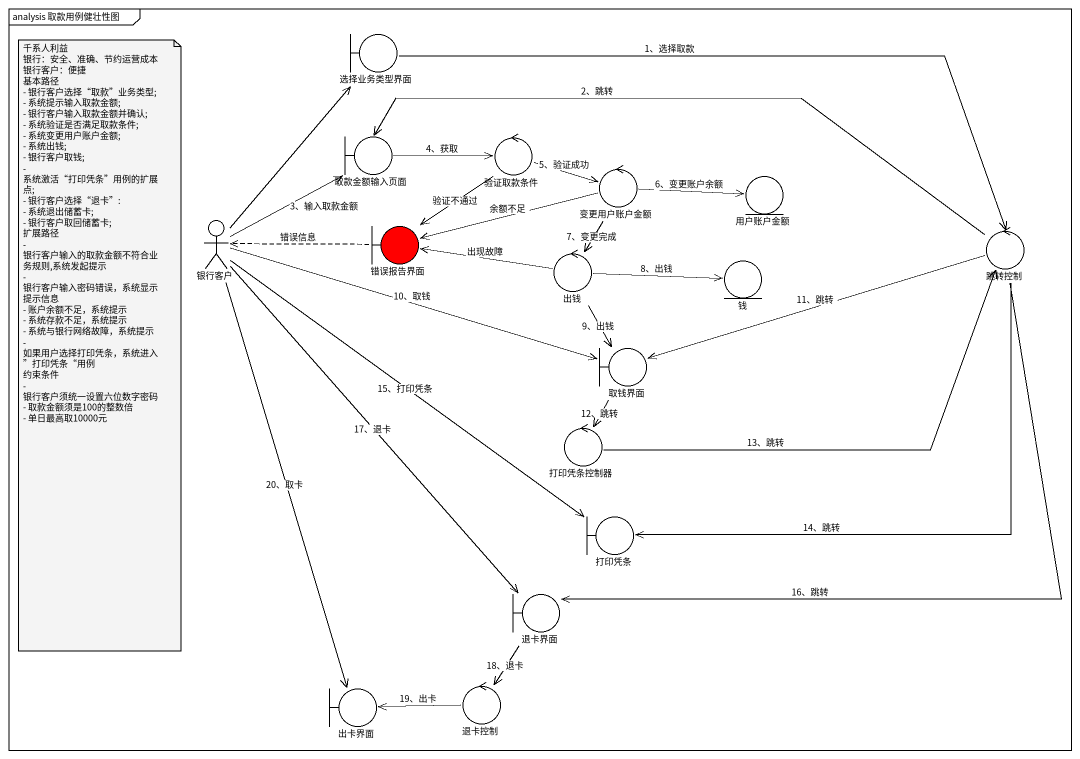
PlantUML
@startuml
mainframe analysis 取款用例健壮性图
boundary 选择业务类型界面
boundary 取款金额输入页面
control 验证取款条件
control 变更用户账户金额
entity 用户账户金额
actor 银行客户
boundary 错误报告界面 #FF0000
control 跳转控制
control 出钱
entity 钱
boundary 取钱界面
control 打印凭条控制器
boundary 打印凭条
boundary 退卡界面
boundary 出卡界面
control 退卡控制
选择业务类型界面 -right-> 跳转控制 : 1、选择取款
取款金额输入页面 -right-> 验证取款条件 : 4、获取
验证取款条件 -right-> 变更用户账户金额 : 5、验证成功
验证取款条件 --> 错误报告界面 : 验证不通过
变更用户账户金额 -right-> 用户账户金额 : 6、变更账户余额
变更用户账户金额 -left-> 错误报告界面 : 余额不足
变更用户账户金额 --> 出钱 : 7、变更完成
银行客户 -up-> 选择业务类型界面
银行客户 -up-> 取款金额输入页面 : 3、输入取款金额
银行客户 -right-> 取钱界面 : 10、取钱
银行客户 --> 打印凭条 : 15、打印凭条
银行客户 --> 退卡界面 : 17、退卡
银行客户 --> 出卡界面 : 20、取卡
错误报告界面 .left.> 银行客户 : 错误信息
跳转控制 -left-> 取款金额输入页面 : 2、跳转
跳转控制 -left-> 取钱界面 : 11、跳转
跳转控制 --> 打印凭条 : 14、跳转
跳转控制 --> 退卡界面 : 16、跳转
出钱 -left-> 错误报告界面 : 出现故障
出钱 -right-> 钱 : 8、出钱
出钱 --> 取钱界面 : 9、出钱
取钱界面 --> 打印凭条控制器 : 12、跳转
打印凭条控制器 -right-> 跳转控制 : 13、跳转
退卡界面 --> 退卡控制 : 18、退卡
退卡控制 -left-> 出卡界面 : 19、出卡
note as N1
  千系人利益
  银行：安全、准确、节约运营成本
  银行客户：便捷
  基本路径
  - 银行客户选择“取款”业务类型;
  - 系统提示输入取款金额;
  - 银行客户输入取款金额并确认;
  - 系统验证是否满足取款条件;
  - 系统变更用户账户金额;
  - 系统出钱;
  - 银行客户取钱;
  - 系统激活“打印凭条”用例的扩展点;
  - 银行客户选择“退卡”:
  - 系统退出储蓄卡;
  - 银行客户取回储蓄卡;
  扩展路径
  - 银行客户输入的取款金额不符合业务规则,系统发起提示
  - 银行客户输入密码错误，系统显示提示信息
  - 账户余额不足，系统提示
  - 系统存款不足，系统提示
  - 系统与银行网络故障，系统提示
  - 如果用户选择打印凭条，系统进入”打印凭条“用例
  约束条件
  - 银行客户须统一设置六位数字密码
  - 取款金额须是100的整数倍
  - 单日最高取10000元
end note
@enduml
